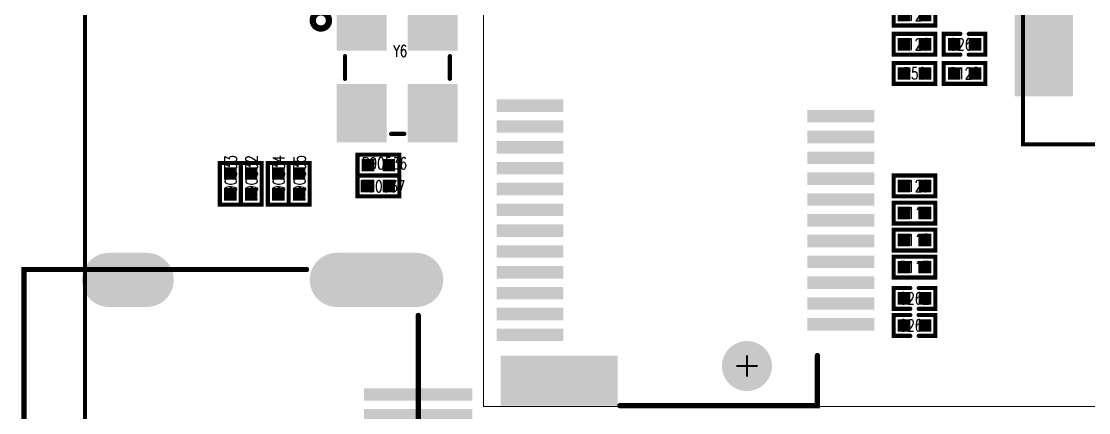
# Model space of a CAD drawing. Extents: x -54.9 to 3.9, y -25.5 to 62.3.
# Drawn here: x -54.01 to -28.43, y 33.56 to 42.95 of the extents above; entities that cross this region are included whole.
import ezdxf
from ezdxf.enums import TextEntityAlignment as Align

# ---------------------------------------------------------------- set-up
doc = ezdxf.new("R2010")
doc.units = 0
for name, color, linetype in [('BOARD_OUTLINE_00', 255, 'CONTINUOUS'), ('DRIL_NPLTE_THRU_01', 3, 'CONTINUOUS'), ('DRIL_NPLTE_THRU_02', 176, 'CONTINUOUS'), ('DRIL_NPLTE_THRU_03', 222, 'CONTINUOUS'), ('DRIL_NPLTE_THRU_04', 34, 'CONTINUOUS'), ('DRIL_NPLTE_THRU_05', 171, 'CONTINUOUS'), ('DRIL_NPLTE_THRU_06', 186, 'CONTINUOUS'), ('DRIL_NPLTE_THRU_07', 6, 'CONTINUOUS'), ('DRIL_NPLTE_THRU_08', 2, 'CONTINUOUS'), ('DRIL_PLTE_THRU_01', 3, 'CONTINUOUS'), ('DRIL_PLTE_THRU_02', 176, 'CONTINUOUS'), ('DRIL_PLTE_THRU_03', 222, 'CONTINUOUS'), ('DRIL_PLTE_THRU_04', 34, 'CONTINUOUS'), ('DRIL_PLTE_THRU_05', 171, 'CONTINUOUS'), ('DRIL_PLTE_THRU_06', 186, 'CONTINUOUS'), ('DRIL_PLTE_THRU_07', 6, 'CONTINUOUS'), ('DRIL_PLTE_THRU_08', 2, 'CONTINUOUS'), ('DRIL_SYMBOL', 255, 'CONTINUOUS'), ('PADS_BOT', 56, 'CONTINUOUS'), ('PADS_INNER', 96, 'CONTINUOUS'), ('PADS_TOP', 96, 'CONTINUOUS'), ('PART_NAME_126', 6, 'CONTINUOUS'), ('PART_TOP_2DLINE_126', 254, 'CONTINUOUS')]:
    doc.layers.add(name, color=color, linetype=linetype)
doc.styles.add('W0$04', font='simplex', dxfattribs={"width": 0.75})

# ---------------------------------------------------------------- blocks, each defined once
blk = doc.blocks.new('BOARD_1')
at = {"layer": 'BOARD_OUTLINE_00', "const_width": 0.1}
blk.add_lwpolyline([(2.96515, 77.63739, 0.41421356), (-0.03411, 74.63813), (-0.03411, -4.3651, 0.41421356), (2.96515, -7.36436), (52.96851, -7.36436, 0.41421356), (55.96777, -4.3651), (55.96777, 74.63813, 0.41421356), (52.96851, 77.63739)], format="xyb", close=True, dxfattribs=at)
blk = doc.blocks.new('SMOOTH_0$1')
at = {"const_width": 0.05}
blk.add_lwpolyline([(-0.025, 0, 1), (0.025, 0, 1)], format="xyb", close=True, dxfattribs=at)
blk = doc.blocks.new('PART_BODY_TOP_164')
at = {"layer": 'PART_TOP_2DLINE_126', "const_width": 0.1}
for points in [[(-0.1, 0.25), (-0.5, 0.25), (-0.5, -0.25), (-0.1, -0.25)], [(0.1, 0.25), (0.5, 0.25), (0.5, -0.25), (0.1, -0.25)]]:
    blk.add_lwpolyline(points, dxfattribs=at)
at = {"layer": 'PART_TOP_2DLINE_126'}
for p in [(-0.5, 0.25), (-0.1, 0.25), (0.1, 0.25), (0.5, 0.25), (-0.5, -0.25), (-0.1, -0.25), (0.1, -0.25), (0.5, -0.25)]:
    blk.add_blockref('SMOOTH_0$1', p, dxfattribs=at)
blk = doc.blocks.new('DRIL_HOLE_0')
blk.add_lwpolyline([(0, 0, 1), (0, 0, 1)], format="xyb", close=True)
blk = doc.blocks.new('PAD_1')
blk.add_lwpolyline([(0, 0, 1), (0, 0, 1)], format="xyb", close=True)
blk = doc.blocks.new('PAD_13')
at = {"const_width": 0.3}
blk.add_lwpolyline([(-0.15, 0), (0.15, 0)], dxfattribs=at)
blk = doc.blocks.new('STK_TOP_408')
at = {"layer": 'DRIL_NPLTE_THRU_01'}
blk.add_blockref('DRIL_HOLE_0', (0, 0), dxfattribs=at)
at = {"layer": 'DRIL_NPLTE_THRU_02'}
blk.add_blockref('DRIL_HOLE_0', (0, 0), dxfattribs=at)
at = {"layer": 'DRIL_NPLTE_THRU_03'}
blk.add_blockref('DRIL_HOLE_0', (0, 0), dxfattribs=at)
at = {"layer": 'DRIL_NPLTE_THRU_04'}
blk.add_blockref('DRIL_HOLE_0', (0, 0), dxfattribs=at)
at = {"layer": 'DRIL_NPLTE_THRU_05'}
blk.add_blockref('DRIL_HOLE_0', (0, 0), dxfattribs=at)
at = {"layer": 'DRIL_NPLTE_THRU_06'}
blk.add_blockref('DRIL_HOLE_0', (0, 0), dxfattribs=at)
at = {"layer": 'DRIL_NPLTE_THRU_07'}
blk.add_blockref('DRIL_HOLE_0', (0, 0), dxfattribs=at)
at = {"layer": 'DRIL_NPLTE_THRU_08'}
blk.add_blockref('DRIL_HOLE_0', (0, 0), dxfattribs=at)
at = {"layer": 'PADS_BOT'}
blk.add_blockref('PAD_1', (0, 0), dxfattribs=at)
at = {"layer": 'PADS_INNER'}
blk.add_blockref('PAD_1', (0, 0), dxfattribs=at)
at = {"layer": 'PADS_TOP'}
blk.add_blockref('PAD_13', (0, 0), dxfattribs=at)
blk = doc.blocks.new('SYM_TOP_9')
for name, p in [('PART_BODY_TOP_164', (0, 0)), ('STK_TOP_408', (-0.25, 0)), ('STK_TOP_408', (0.25, 0))]:
    blk.add_blockref(name, p)
blk = doc.blocks.new('PART_TOP_321')
blk.add_blockref('SYM_TOP_9', (0, 0))
at = {"layer": 'PART_NAME_126', "style": 'W0$04', "width": 0.75}
blk.add_text('C263', height=0.28, dxfattribs=at).set_placement((0, 0), align=Align.MIDDLE_CENTER)
blk = doc.blocks.new('PART_TOP_347')
blk.add_blockref('SYM_TOP_9', (0, 0))
at = {"layer": 'PART_NAME_126', "style": 'W0$04', "width": 0.75}
blk.add_text('C261', height=0.28, dxfattribs=at).set_placement((0, 0), align=Align.MIDDLE_CENTER)
blk = doc.blocks.new('PART_TOP_348')
blk.add_blockref('SYM_TOP_9', (0, 0))
at = {"layer": 'PART_NAME_126', "style": 'W0$04', "width": 0.75}
blk.add_text('C262', height=0.28, dxfattribs=at).set_placement((0, 0), align=Align.MIDDLE_CENTER)
blk = doc.blocks.new('SMOOTH_0$127')
at = {"const_width": 0.0635}
blk.add_lwpolyline([(-0.03175, 0, 1), (0.03175, 0, 1)], format="xyb", close=True, dxfattribs=at)
blk = doc.blocks.new('PART_BODY_TOP_77')
at = {"layer": 'PART_TOP_2DLINE_126', "const_width": 0.127}
for points in [[(-7.5, 5), (-7.5, 9.45), (7.5, 9.45), (7.5, 5.25)], [(-7.5, 2.679), (-7.5, 5.276)], [(7.5, 2.679), (7.5, 5.276)], [(-6.353, 0), (6.396, 0)]]:
    blk.add_lwpolyline(points, dxfattribs=at)
at = {"layer": 'PART_TOP_2DLINE_126'}
for p in [(-7.5, 9.45), (7.5, 9.45), (-7.5, 5.276), (7.5, 5.276), (7.5, 5.25), (-7.5, 5), (-7.5, 2.679), (7.5, 2.679), (-6.353, 0), (6.396, 0)]:
    blk.add_blockref('SMOOTH_0$127', p, dxfattribs=at)
blk = doc.blocks.new('PAD_30')
at = {"const_width": 0.3}
blk.add_lwpolyline([(-1.3, 0), (1.3, 0)], dxfattribs=at)
blk = doc.blocks.new('STK_TOP_301')
at = {"layer": 'DRIL_PLTE_THRU_01'}
blk.add_blockref('DRIL_HOLE_0', (0, 0), dxfattribs=at)
at = {"layer": 'DRIL_PLTE_THRU_02'}
blk.add_blockref('DRIL_HOLE_0', (0, 0), dxfattribs=at)
at = {"layer": 'DRIL_PLTE_THRU_03'}
blk.add_blockref('DRIL_HOLE_0', (0, 0), dxfattribs=at)
at = {"layer": 'DRIL_PLTE_THRU_04'}
blk.add_blockref('DRIL_HOLE_0', (0, 0), dxfattribs=at)
at = {"layer": 'DRIL_PLTE_THRU_05'}
blk.add_blockref('DRIL_HOLE_0', (0, 0), dxfattribs=at)
at = {"layer": 'DRIL_PLTE_THRU_06'}
blk.add_blockref('DRIL_HOLE_0', (0, 0), dxfattribs=at)
at = {"layer": 'DRIL_PLTE_THRU_07'}
blk.add_blockref('DRIL_HOLE_0', (0, 0), dxfattribs=at)
at = {"layer": 'DRIL_PLTE_THRU_08'}
blk.add_blockref('DRIL_HOLE_0', (0, 0), dxfattribs=at)
at = {"layer": 'PADS_BOT'}
blk.add_blockref('PAD_1', (0, 0), dxfattribs=at)
at = {"layer": 'PADS_INNER'}
blk.add_blockref('PAD_1', (0, 0), dxfattribs=at)
at = {"layer": 'PADS_TOP', "rotation": 90}
blk.add_blockref('PAD_30', (0, 0), dxfattribs=at)
blk = doc.blocks.new('DRIL_SLOT_0003100106000000900')
at = {"const_width": 0.3937}
blk.add_lwpolyline([(0.19685, -0.9525), (0.19685, 0.9525, 1), (-0.19685, 0.9525), (-0.19685, -0.9525, 1)], format="xyb", close=True, dxfattribs=at)
blk = doc.blocks.new('PAD_31')
at = {"const_width": 0.65}
blk.add_lwpolyline([(-0.95, -0.325), (0.95, -0.325, 1), (0.95, 0.325), (-0.95, 0.325, 1)], format="xyb", close=True, dxfattribs=at)
blk = doc.blocks.new('STK_TOP_302')
at = {"layer": 'DRIL_PLTE_THRU_01'}
blk.add_blockref('DRIL_SLOT_0003100106000000900', (0, 0), dxfattribs=at)
at = {"layer": 'DRIL_PLTE_THRU_02'}
blk.add_blockref('DRIL_SLOT_0003100106000000900', (0, 0), dxfattribs=at)
at = {"layer": 'DRIL_PLTE_THRU_03'}
blk.add_blockref('DRIL_SLOT_0003100106000000900', (0, 0), dxfattribs=at)
at = {"layer": 'DRIL_PLTE_THRU_04'}
blk.add_blockref('DRIL_SLOT_0003100106000000900', (0, 0), dxfattribs=at)
at = {"layer": 'DRIL_PLTE_THRU_05'}
blk.add_blockref('DRIL_SLOT_0003100106000000900', (0, 0), dxfattribs=at)
at = {"layer": 'DRIL_PLTE_THRU_06'}
blk.add_blockref('DRIL_SLOT_0003100106000000900', (0, 0), dxfattribs=at)
at = {"layer": 'DRIL_PLTE_THRU_07'}
blk.add_blockref('DRIL_SLOT_0003100106000000900', (0, 0), dxfattribs=at)
at = {"layer": 'DRIL_PLTE_THRU_08'}
blk.add_blockref('DRIL_SLOT_0003100106000000900', (0, 0), dxfattribs=at)
at = {"layer": 'PADS_BOT', "rotation": 90}
blk.add_blockref('PAD_31', (0, 0), dxfattribs=at)
at = {"layer": 'PADS_INNER', "rotation": 90}
blk.add_blockref('PAD_31', (0, 0), dxfattribs=at)
at = {"layer": 'PADS_TOP', "rotation": 90}
blk.add_blockref('PAD_31', (0, 0), dxfattribs=at)
blk = doc.blocks.new('DRIL_SLOT_0003100066000000900')
at = {"const_width": 0.3937}
blk.add_lwpolyline([(0.19685, -0.4445), (0.19685, 0.4445, 1), (-0.19685, 0.4445), (-0.19685, -0.4445, 1)], format="xyb", close=True, dxfattribs=at)
blk = doc.blocks.new('PAD_32')
at = {"const_width": 0.65}
blk.add_lwpolyline([(-0.45, -0.325), (0.45, -0.325, 1), (0.45, 0.325), (-0.45, 0.325, 1)], format="xyb", close=True, dxfattribs=at)
blk = doc.blocks.new('STK_TOP_303')
at = {"layer": 'DRIL_PLTE_THRU_01'}
blk.add_blockref('DRIL_SLOT_0003100066000000900', (0, 0), dxfattribs=at)
at = {"layer": 'DRIL_PLTE_THRU_02'}
blk.add_blockref('DRIL_SLOT_0003100066000000900', (0, 0), dxfattribs=at)
at = {"layer": 'DRIL_PLTE_THRU_03'}
blk.add_blockref('DRIL_SLOT_0003100066000000900', (0, 0), dxfattribs=at)
at = {"layer": 'DRIL_PLTE_THRU_04'}
blk.add_blockref('DRIL_SLOT_0003100066000000900', (0, 0), dxfattribs=at)
at = {"layer": 'DRIL_PLTE_THRU_05'}
blk.add_blockref('DRIL_SLOT_0003100066000000900', (0, 0), dxfattribs=at)
at = {"layer": 'DRIL_PLTE_THRU_06'}
blk.add_blockref('DRIL_SLOT_0003100066000000900', (0, 0), dxfattribs=at)
at = {"layer": 'DRIL_PLTE_THRU_07'}
blk.add_blockref('DRIL_SLOT_0003100066000000900', (0, 0), dxfattribs=at)
at = {"layer": 'DRIL_PLTE_THRU_08'}
blk.add_blockref('DRIL_SLOT_0003100066000000900', (0, 0), dxfattribs=at)
at = {"layer": 'PADS_BOT', "rotation": 90}
blk.add_blockref('PAD_32', (0, 0), dxfattribs=at)
at = {"layer": 'PADS_INNER', "rotation": 90}
blk.add_blockref('PAD_32', (0, 0), dxfattribs=at)
at = {"layer": 'PADS_TOP', "rotation": 90}
blk.add_blockref('PAD_32', (0, 0), dxfattribs=at)
blk = doc.blocks.new('SYM_TOP_41')
for name, p in [('PART_BODY_TOP_77', (0, 0)), ('STK_TOP_303', (-7.25, 6.96)), ('STK_TOP_303', (7.25, 6.96)), ('STK_TOP_302', (-7.25, 1)), ('STK_TOP_302', (7.25, 1)), ('STK_TOP_301', (-4.5, 0)), ('STK_TOP_301', (-4, 0)), ('STK_TOP_301', (-3.5, 0)), ('STK_TOP_301', (-3, 0)), ('STK_TOP_301', (-2.5, 0)), ('STK_TOP_301', (-2, 0)), ('STK_TOP_301', (-1.5, 0)), ('STK_TOP_301', (-1, 0)), ('STK_TOP_301', (-0.5, 0)), ('STK_TOP_301', (0, 0)), ('STK_TOP_301', (0.5, 0)), ('STK_TOP_301', (1, 0)), ('STK_TOP_301', (1.5, 0)), ('STK_TOP_301', (2, 0)), ('STK_TOP_301', (2.5, 0)), ('STK_TOP_301', (3, 0)), ('STK_TOP_301', (3.5, 0)), ('STK_TOP_301', (4, 0)), ('STK_TOP_301', (4.5, 0))]:
    blk.add_blockref(name, p)
blk = doc.blocks.new('PART_TOP_417')
blk.add_blockref('SYM_TOP_41', (0, 0))
at = {"layer": 'PART_NAME_126', "style": 'W0$04', "width": 0.75}
blk.add_text('J9', height=0.28, dxfattribs=at).set_placement((0, 4.10675), align=Align.MIDDLE_CENTER)
blk = doc.blocks.new('PART_BODY_TOP_173')
at = {"layer": 'PART_TOP_2DLINE_126', "const_width": 0.1}
blk.add_lwpolyline([(-2.7, 2.55), (2.7, 2.55), (2.7, -2.55), (-2.7, -2.55)], close=True, dxfattribs=at)
at = {"layer": 'PART_TOP_2DLINE_126'}
for p in [(-2.7, 2.55), (2.7, 2.55), (-2.7, -2.55), (2.7, -2.55)]:
    blk.add_blockref('SMOOTH_0$1', p, dxfattribs=at)
blk = doc.blocks.new('PAD_33')
at = {"const_width": 1.4}
blk.add_lwpolyline([(-1.4, 0), (1.4, 0)], dxfattribs=at)
blk = doc.blocks.new('STK_TOP_431')
at = {"layer": 'DRIL_PLTE_THRU_01'}
blk.add_blockref('DRIL_HOLE_0', (0, 0), dxfattribs=at)
at = {"layer": 'DRIL_PLTE_THRU_02'}
blk.add_blockref('DRIL_HOLE_0', (0, 0), dxfattribs=at)
at = {"layer": 'DRIL_PLTE_THRU_03'}
blk.add_blockref('DRIL_HOLE_0', (0, 0), dxfattribs=at)
at = {"layer": 'DRIL_PLTE_THRU_04'}
blk.add_blockref('DRIL_HOLE_0', (0, 0), dxfattribs=at)
at = {"layer": 'DRIL_PLTE_THRU_05'}
blk.add_blockref('DRIL_HOLE_0', (0, 0), dxfattribs=at)
at = {"layer": 'DRIL_PLTE_THRU_06'}
blk.add_blockref('DRIL_HOLE_0', (0, 0), dxfattribs=at)
at = {"layer": 'DRIL_PLTE_THRU_07'}
blk.add_blockref('DRIL_HOLE_0', (0, 0), dxfattribs=at)
at = {"layer": 'DRIL_PLTE_THRU_08'}
blk.add_blockref('DRIL_HOLE_0', (0, 0), dxfattribs=at)
at = {"layer": 'PADS_BOT'}
blk.add_blockref('PAD_1', (0, 0), dxfattribs=at)
at = {"layer": 'PADS_INNER'}
blk.add_blockref('PAD_1', (0, 0), dxfattribs=at)
at = {"layer": 'PADS_TOP', "rotation": 90}
blk.add_blockref('PAD_33', (0, 0), dxfattribs=at)
blk = doc.blocks.new('SYM_TOP_43')
for name, p in [('PART_BODY_TOP_173', (0, 0)), ('STK_TOP_431', (-2.2, 0)), ('STK_TOP_431', (2.2, 0))]:
    blk.add_blockref(name, p)
blk = doc.blocks.new('PART_TOP_421')
blk.add_blockref('SYM_TOP_43', (0, 0))
at = {"layer": 'PART_NAME_126', "style": 'W0$04', "width": 0.75}
blk.add_text('L15', height=0.28, rotation=180, dxfattribs=at).set_placement((0, 0), align=Align.MIDDLE_CENTER)
blk = doc.blocks.new('SMOOTH_0$0254')
at = {"const_width": 0.0127}
blk.add_lwpolyline([(-0.00635, 0, 1), (0.00635, 0, 1)], format="xyb", close=True, dxfattribs=at)
blk = doc.blocks.new('PART_BODY_TOP_165')
at = {"layer": 'PART_TOP_2DLINE_126', "const_width": 0.0254}
blk.add_lwpolyline([(-10.97, 4.84), (10.97, 4.84), (10.97, -31.58), (-10.97, -31.58)], close=True, dxfattribs=at)
at = {"layer": 'PART_TOP_2DLINE_126', "const_width": 0.127}
blk.add_lwpolyline([(-10.95, 1.571), (-10.95, -3.165), (-9.749, -3.165)], dxfattribs=at)
at = {"layer": 'PART_TOP_2DLINE_126'}
for name, p in [('SMOOTH_0$0254', (-10.97, 4.84)), ('SMOOTH_0$127', (-10.95, 1.571)), ('SMOOTH_0$127', (-10.95, -3.165)), ('SMOOTH_0$127', (-9.749, -3.165))]:
    blk.add_blockref(name, p, dxfattribs=at)
blk = doc.blocks.new('DRIL_SYMBOL_1$1999973333')
at = {"layer": 'DRIL_SYMBOL', "const_width": 0.0508}
for points in [[(0, -0.254), (0, 0.254)], [(-0.254, 0), (0.254, 0)]]:
    blk.add_lwpolyline(points, dxfattribs=at)
blk = doc.blocks.new('DRIL_HOLE_1$1999973333')
at = {"const_width": 0.6}
blk.add_lwpolyline([(-0.3, 0, 1), (0.3, 0, 1)], format="xyb", close=True, dxfattribs=at)
blk.add_blockref('DRIL_SYMBOL_1$1999973333', (0, 0))
blk = doc.blocks.new('PAD_11')
at = {"const_width": 0.6}
blk.add_lwpolyline([(0, -0.3, 1), (0, 0.3, 1)], format="xyb", close=True, dxfattribs=at)
blk = doc.blocks.new('STK_TOP_411')
at = {"layer": 'DRIL_NPLTE_THRU_01'}
blk.add_blockref('DRIL_HOLE_1$1999973333', (0, 0), dxfattribs=at)
at = {"layer": 'DRIL_NPLTE_THRU_02'}
blk.add_blockref('DRIL_HOLE_1$1999973333', (0, 0), dxfattribs=at)
at = {"layer": 'DRIL_NPLTE_THRU_03'}
blk.add_blockref('DRIL_HOLE_1$1999973333', (0, 0), dxfattribs=at)
at = {"layer": 'DRIL_NPLTE_THRU_04'}
blk.add_blockref('DRIL_HOLE_1$1999973333', (0, 0), dxfattribs=at)
at = {"layer": 'DRIL_NPLTE_THRU_05'}
blk.add_blockref('DRIL_HOLE_1$1999973333', (0, 0), dxfattribs=at)
at = {"layer": 'DRIL_NPLTE_THRU_06'}
blk.add_blockref('DRIL_HOLE_1$1999973333', (0, 0), dxfattribs=at)
at = {"layer": 'DRIL_NPLTE_THRU_07'}
blk.add_blockref('DRIL_HOLE_1$1999973333', (0, 0), dxfattribs=at)
at = {"layer": 'DRIL_NPLTE_THRU_08'}
blk.add_blockref('DRIL_HOLE_1$1999973333', (0, 0), dxfattribs=at)
at = {"layer": 'PADS_BOT'}
blk.add_blockref('PAD_11', (0, 0), dxfattribs=at)
at = {"layer": 'PADS_INNER'}
blk.add_blockref('PAD_11', (0, 0), dxfattribs=at)
at = {"layer": 'PADS_TOP'}
blk.add_blockref('PAD_11', (0, 0), dxfattribs=at)
blk = doc.blocks.new('PAD_36')
at = {"const_width": 1.2}
blk.add_lwpolyline([(-1.4, 0), (1.4, 0)], dxfattribs=at)
blk = doc.blocks.new('STK_TOP_413')
at = {"layer": 'DRIL_PLTE_THRU_01'}
blk.add_blockref('DRIL_HOLE_0', (0, 0), dxfattribs=at)
at = {"layer": 'DRIL_PLTE_THRU_02'}
blk.add_blockref('DRIL_HOLE_0', (0, 0), dxfattribs=at)
at = {"layer": 'DRIL_PLTE_THRU_03'}
blk.add_blockref('DRIL_HOLE_0', (0, 0), dxfattribs=at)
at = {"layer": 'DRIL_PLTE_THRU_04'}
blk.add_blockref('DRIL_HOLE_0', (0, 0), dxfattribs=at)
at = {"layer": 'DRIL_PLTE_THRU_05'}
blk.add_blockref('DRIL_HOLE_0', (0, 0), dxfattribs=at)
at = {"layer": 'DRIL_PLTE_THRU_06'}
blk.add_blockref('DRIL_HOLE_0', (0, 0), dxfattribs=at)
at = {"layer": 'DRIL_PLTE_THRU_07'}
blk.add_blockref('DRIL_HOLE_0', (0, 0), dxfattribs=at)
at = {"layer": 'DRIL_PLTE_THRU_08'}
blk.add_blockref('DRIL_HOLE_0', (0, 0), dxfattribs=at)
at = {"layer": 'PADS_BOT'}
blk.add_blockref('PAD_1', (0, 0), dxfattribs=at)
at = {"layer": 'PADS_INNER'}
blk.add_blockref('PAD_1', (0, 0), dxfattribs=at)
at = {"layer": 'PADS_TOP', "rotation": 90}
blk.add_blockref('PAD_36', (0, 0), dxfattribs=at)
blk = doc.blocks.new('PAD_37')
at = {"const_width": 0.3}
blk.add_lwpolyline([(-0.8, 0), (0.8, 0)], dxfattribs=at)
blk = doc.blocks.new('STK_TOP_410')
at = {"layer": 'DRIL_PLTE_THRU_01'}
blk.add_blockref('DRIL_HOLE_0', (0, 0), dxfattribs=at)
at = {"layer": 'DRIL_PLTE_THRU_02'}
blk.add_blockref('DRIL_HOLE_0', (0, 0), dxfattribs=at)
at = {"layer": 'DRIL_PLTE_THRU_03'}
blk.add_blockref('DRIL_HOLE_0', (0, 0), dxfattribs=at)
at = {"layer": 'DRIL_PLTE_THRU_04'}
blk.add_blockref('DRIL_HOLE_0', (0, 0), dxfattribs=at)
at = {"layer": 'DRIL_PLTE_THRU_05'}
blk.add_blockref('DRIL_HOLE_0', (0, 0), dxfattribs=at)
at = {"layer": 'DRIL_PLTE_THRU_06'}
blk.add_blockref('DRIL_HOLE_0', (0, 0), dxfattribs=at)
at = {"layer": 'DRIL_PLTE_THRU_07'}
blk.add_blockref('DRIL_HOLE_0', (0, 0), dxfattribs=at)
at = {"layer": 'DRIL_PLTE_THRU_08'}
blk.add_blockref('DRIL_HOLE_0', (0, 0), dxfattribs=at)
at = {"layer": 'PADS_BOT'}
blk.add_blockref('PAD_1', (0, 0), dxfattribs=at)
at = {"layer": 'PADS_INNER'}
blk.add_blockref('PAD_1', (0, 0), dxfattribs=at)
at = {"layer": 'PADS_TOP', "rotation": 90}
blk.add_blockref('PAD_37', (0, 0), dxfattribs=at)
blk = doc.blocks.new('SYM_TOP_48')
for name, p in [('STK_TOP_413', (-10.35, 3.025)), ('PART_BODY_TOP_165', (0, 0)), ('STK_TOP_410', (-9.25, 3.725)), ('STK_TOP_410', (-8.75, 3.725)), ('STK_TOP_410', (-8.25, 3.725)), ('STK_TOP_410', (-7.75, 3.725)), ('STK_TOP_410', (-7.25, 3.725)), ('STK_TOP_410', (-6.75, 3.725)), ('STK_TOP_410', (-6.25, 3.725)), ('STK_TOP_410', (-5.75, 3.725)), ('STK_TOP_410', (-5.25, 3.725)), ('STK_TOP_410', (-4.75, 3.725)), ('STK_TOP_410', (-4.25, 3.725)), ('STK_TOP_410', (-3.75, 3.725)), ('STK_TOP_411', (-10, -1.475)), ('STK_TOP_410', (-9, -3.725)), ('STK_TOP_410', (-8.5, -3.725)), ('STK_TOP_410', (-8, -3.725)), ('STK_TOP_410', (-7.5, -3.725)), ('STK_TOP_410', (-7, -3.725)), ('STK_TOP_410', (-6.5, -3.725)), ('STK_TOP_410', (-6, -3.725)), ('STK_TOP_410', (-5.5, -3.725)), ('STK_TOP_410', (-5, -3.725)), ('STK_TOP_410', (-4.5, -3.725)), ('STK_TOP_410', (-4, -3.725))]:
    blk.add_blockref(name, p)
blk = doc.blocks.new('PART_TOP_432')
blk.add_blockref('SYM_TOP_48', (0, 0))
blk = doc.blocks.new('PART_BODY_TOP_166')
at = {"layer": 'PART_TOP_2DLINE_126', "const_width": 0.1}
blk.add_lwpolyline([(-0.5, 0.25), (0.5, 0.25), (0.5, -0.25), (-0.5, -0.25)], close=True, dxfattribs=at)
at = {"layer": 'PART_TOP_2DLINE_126'}
for p in [(-0.5, 0.25), (0.5, 0.25), (-0.5, -0.25), (0.5, -0.25)]:
    blk.add_blockref('SMOOTH_0$1', p, dxfattribs=at)
blk = doc.blocks.new('SYM_TOP_5')
for name, p in [('PART_BODY_TOP_166', (0, 0)), ('STK_TOP_408', (-0.25, 0)), ('STK_TOP_408', (0.25, 0))]:
    blk.add_blockref(name, p)
blk = doc.blocks.new('PART_TOP_464')
blk.add_blockref('SYM_TOP_5', (0, 0))
at = {"layer": 'PART_NAME_126', "style": 'W0$04', "width": 0.75}
blk.add_text('R56', height=0.28, rotation=180, dxfattribs=at).set_placement((0, 0), align=Align.MIDDLE_CENTER)
blk = doc.blocks.new('PART_TOP_498')
blk.add_blockref('SYM_TOP_5', (0, 0))
at = {"layer": 'PART_NAME_126', "style": 'W0$04', "width": 0.75}
blk.add_text('R117', height=0.28, dxfattribs=at).set_placement((0, 0), align=Align.MIDDLE_CENTER)
blk = doc.blocks.new('PART_TOP_499')
blk.add_blockref('SYM_TOP_5', (0, 0))
at = {"layer": 'PART_NAME_126', "style": 'W0$04', "width": 0.75}
blk.add_text('R118', height=0.28, dxfattribs=at).set_placement((0, 0), align=Align.MIDDLE_CENTER)
blk = doc.blocks.new('PART_TOP_500')
blk.add_blockref('SYM_TOP_5', (0, 0))
at = {"layer": 'PART_NAME_126', "style": 'W0$04', "width": 0.75}
blk.add_text('R119', height=0.28, dxfattribs=at).set_placement((0, 0), align=Align.MIDDLE_CENTER)
blk = doc.blocks.new('PART_TOP_501')
blk.add_blockref('SYM_TOP_5', (0, 0))
at = {"layer": 'PART_NAME_126', "style": 'W0$04', "width": 0.75}
blk.add_text('R120', height=0.28, dxfattribs=at).set_placement((0, 0), align=Align.MIDDLE_CENTER)
blk = doc.blocks.new('PART_TOP_513')
blk.add_blockref('SYM_TOP_5', (0, 0))
at = {"layer": 'PART_NAME_126', "style": 'W0$04', "width": 0.75}
blk.add_text('R125', height=0.28, rotation=180, dxfattribs=at).set_placement((0, 0), align=Align.MIDDLE_CENTER)
blk = doc.blocks.new('PART_TOP_514')
blk.add_blockref('SYM_TOP_5', (0, 0))
at = {"layer": 'PART_NAME_126', "style": 'W0$04', "width": 0.75}
blk.add_text('R126', height=0.28, rotation=180, dxfattribs=at).set_placement((0, 0), align=Align.MIDDLE_CENTER)
blk = doc.blocks.new('PART_TOP_515')
blk.add_blockref('SYM_TOP_5', (0, 0))
at = {"layer": 'PART_NAME_126', "style": 'W0$04', "width": 0.75}
blk.add_text('R128', height=0.28, dxfattribs=at).set_placement((0, 0), align=Align.MIDDLE_CENTER)
blk = doc.blocks.new('SMOOTH_0$1001')
at = {"const_width": 0.05}
blk.add_lwpolyline([(-0.025, 0, 1), (0.025, 0, 1)], format="xyb", close=True, dxfattribs=at)
blk = doc.blocks.new('PART_BODY_TOP_178')
at = {"layer": 'PART_TOP_2DLINE_126', "const_width": 0.1}
for points in [[(-0.266, 1.263), (0.279, 1.263)], [(-1.6, 0.182), (-1.6, -0.142)], [(1.6, 0.171), (1.6, -0.147)], [(-0.266, -1.25), (0.279, -1.25)]]:
    blk.add_lwpolyline(points, dxfattribs=at)
at = {"layer": 'PART_TOP_2DLINE_126', "const_width": 0.15}
blk.add_lwpolyline([(-0.928, -1.83, 1), (-1.317, -1.83, 1)], format="xyb", close=True, dxfattribs=at)
at = {"layer": 'PART_TOP_2DLINE_126'}
for p in [(-0.266, 1.263), (0.279, 1.263), (-1.6, 0.182), (1.6, 0.171), (-1.6, -0.142), (1.6, -0.147), (-0.266, -1.25), (0.279, -1.25)]:
    blk.add_blockref('SMOOTH_0$1001', p, dxfattribs=at)
blk = doc.blocks.new('PAD_20')
at = {"const_width": 1.199896}
blk.add_lwpolyline([(-0.699998, 0), (0.699998, 0)], dxfattribs=at)
blk = doc.blocks.new('STK_TOP_449')
at = {"layer": 'DRIL_PLTE_THRU_01'}
blk.add_blockref('DRIL_HOLE_0', (0, 0), dxfattribs=at)
at = {"layer": 'DRIL_PLTE_THRU_02'}
blk.add_blockref('DRIL_HOLE_0', (0, 0), dxfattribs=at)
at = {"layer": 'DRIL_PLTE_THRU_03'}
blk.add_blockref('DRIL_HOLE_0', (0, 0), dxfattribs=at)
at = {"layer": 'DRIL_PLTE_THRU_04'}
blk.add_blockref('DRIL_HOLE_0', (0, 0), dxfattribs=at)
at = {"layer": 'DRIL_PLTE_THRU_05'}
blk.add_blockref('DRIL_HOLE_0', (0, 0), dxfattribs=at)
at = {"layer": 'DRIL_PLTE_THRU_06'}
blk.add_blockref('DRIL_HOLE_0', (0, 0), dxfattribs=at)
at = {"layer": 'DRIL_PLTE_THRU_07'}
blk.add_blockref('DRIL_HOLE_0', (0, 0), dxfattribs=at)
at = {"layer": 'DRIL_PLTE_THRU_08'}
blk.add_blockref('DRIL_HOLE_0', (0, 0), dxfattribs=at)
at = {"layer": 'PADS_BOT'}
blk.add_blockref('PAD_1', (0, 0), dxfattribs=at)
at = {"layer": 'PADS_INNER'}
blk.add_blockref('PAD_1', (0, 0), dxfattribs=at)
at = {"layer": 'PADS_TOP'}
blk.add_blockref('PAD_20', (0, 0), dxfattribs=at)
blk = doc.blocks.new('SYM_TOP_30')
for name, p in [('STK_TOP_449', (-1.1, 0.85)), ('PART_BODY_TOP_178', (0, 0)), ('STK_TOP_449', (1.1, 0.85)), ('STK_TOP_449', (-1.1, -0.85)), ('STK_TOP_449', (1.1, -0.85))]:
    blk.add_blockref(name, p)
blk = doc.blocks.new('PART_TOP_769')
blk.add_blockref('SYM_TOP_30', (0, 0))
at = {"layer": 'PART_NAME_126', "style": 'W0$04', "width": 0.75}
blk.add_text('Y6', height=0.28, rotation=90, dxfattribs=at).set_placement((-0.25, -0.1))
blk = doc.blocks.new('PART_TOP_780')
blk.add_blockref('SYM_TOP_5', (0, 0))
at = {"layer": 'PART_NAME_126', "style": 'W0$04', "width": 0.75}
blk.add_text('R90532', height=0.28, rotation=180, dxfattribs=at).set_placement((0.4, 0.15))
blk = doc.blocks.new('PART_TOP_781')
blk.add_blockref('SYM_TOP_5', (0, 0))
at = {"layer": 'PART_NAME_126', "style": 'W0$04', "width": 0.75}
blk.add_text('R90533', height=0.28, rotation=180, dxfattribs=at).set_placement((0.4, 0.15))
blk = doc.blocks.new('PART_TOP_782')
blk.add_blockref('SYM_TOP_5', (0, 0))
at = {"layer": 'PART_NAME_126', "style": 'W0$04', "width": 0.75}
blk.add_text('R90534', height=0.28, dxfattribs=at).set_placement((-0.4, -0.15))
blk = doc.blocks.new('PART_TOP_783')
blk.add_blockref('SYM_TOP_5', (0, 0))
at = {"layer": 'PART_NAME_126', "style": 'W0$04', "width": 0.75}
blk.add_text('R90535', height=0.28, dxfattribs=at).set_placement((-0.4, -0.15))
blk = doc.blocks.new('PART_TOP_784')
blk.add_blockref('SYM_TOP_5', (0, 0))
at = {"layer": 'PART_NAME_126', "style": 'W0$04', "width": 0.75}
blk.add_text('R90536', height=0.28, rotation=180, dxfattribs=at).set_placement((0.4, 0.1))
blk = doc.blocks.new('PART_TOP_785')
blk.add_blockref('SYM_TOP_5', (0, 0))
at = {"layer": 'PART_NAME_126', "style": 'W0$04', "width": 0.75}
blk.add_text('R90537', height=0.28, rotation=180, dxfattribs=at).set_placement((0.45, 0.15))

msp = doc.modelspace()

# ---------------------------------------------------------------- block references
for name, p in [('BOARD_1', (-52.45, -16.15)), ('PART_TOP_321', (-31.4, 42.4)), ('PART_TOP_515', (-31.4, 41.7)), ('PART_TOP_501', (-32.6, 39)), ('PART_TOP_500', (-32.6, 38.35)), ('PART_TOP_499', (-32.6, 37.7)), ('PART_TOP_498', (-32.6, 37.05)), ('PART_TOP_348', (-32.6, 36.3)), ('PART_TOP_347', (-32.6, 35.65))]:
    msp.add_blockref(name, p)
for name, p, rotation in [('PART_TOP_432', (-38.091, 44.676), 90), ('PART_TOP_421', (-27.3, 42.55), 180), ('PART_TOP_769', (-45, 41.85), 270), ('PART_TOP_513', (-32.6, 43.1), 180), ('PART_TOP_514', (-32.6, 42.4), 180), ('PART_TOP_464', (-32.6, 41.7), 180), ('PART_TOP_781', (-49, 39.05), 270), ('PART_TOP_780', (-48.5, 39.05), 270), ('PART_TOP_782', (-47.85, 39.05), 90), ('PART_TOP_783', (-47.35, 39.05), 90), ('PART_TOP_784', (-45.45, 39.5), 180), ('PART_TOP_785', (-45.45, 39), 180), ('PART_TOP_417', (-44.496, 29.494), 90)]:
    msp.add_blockref(name, p, dxfattribs=dict(rotation=rotation))

doc.saveas('drawing.dxf')
